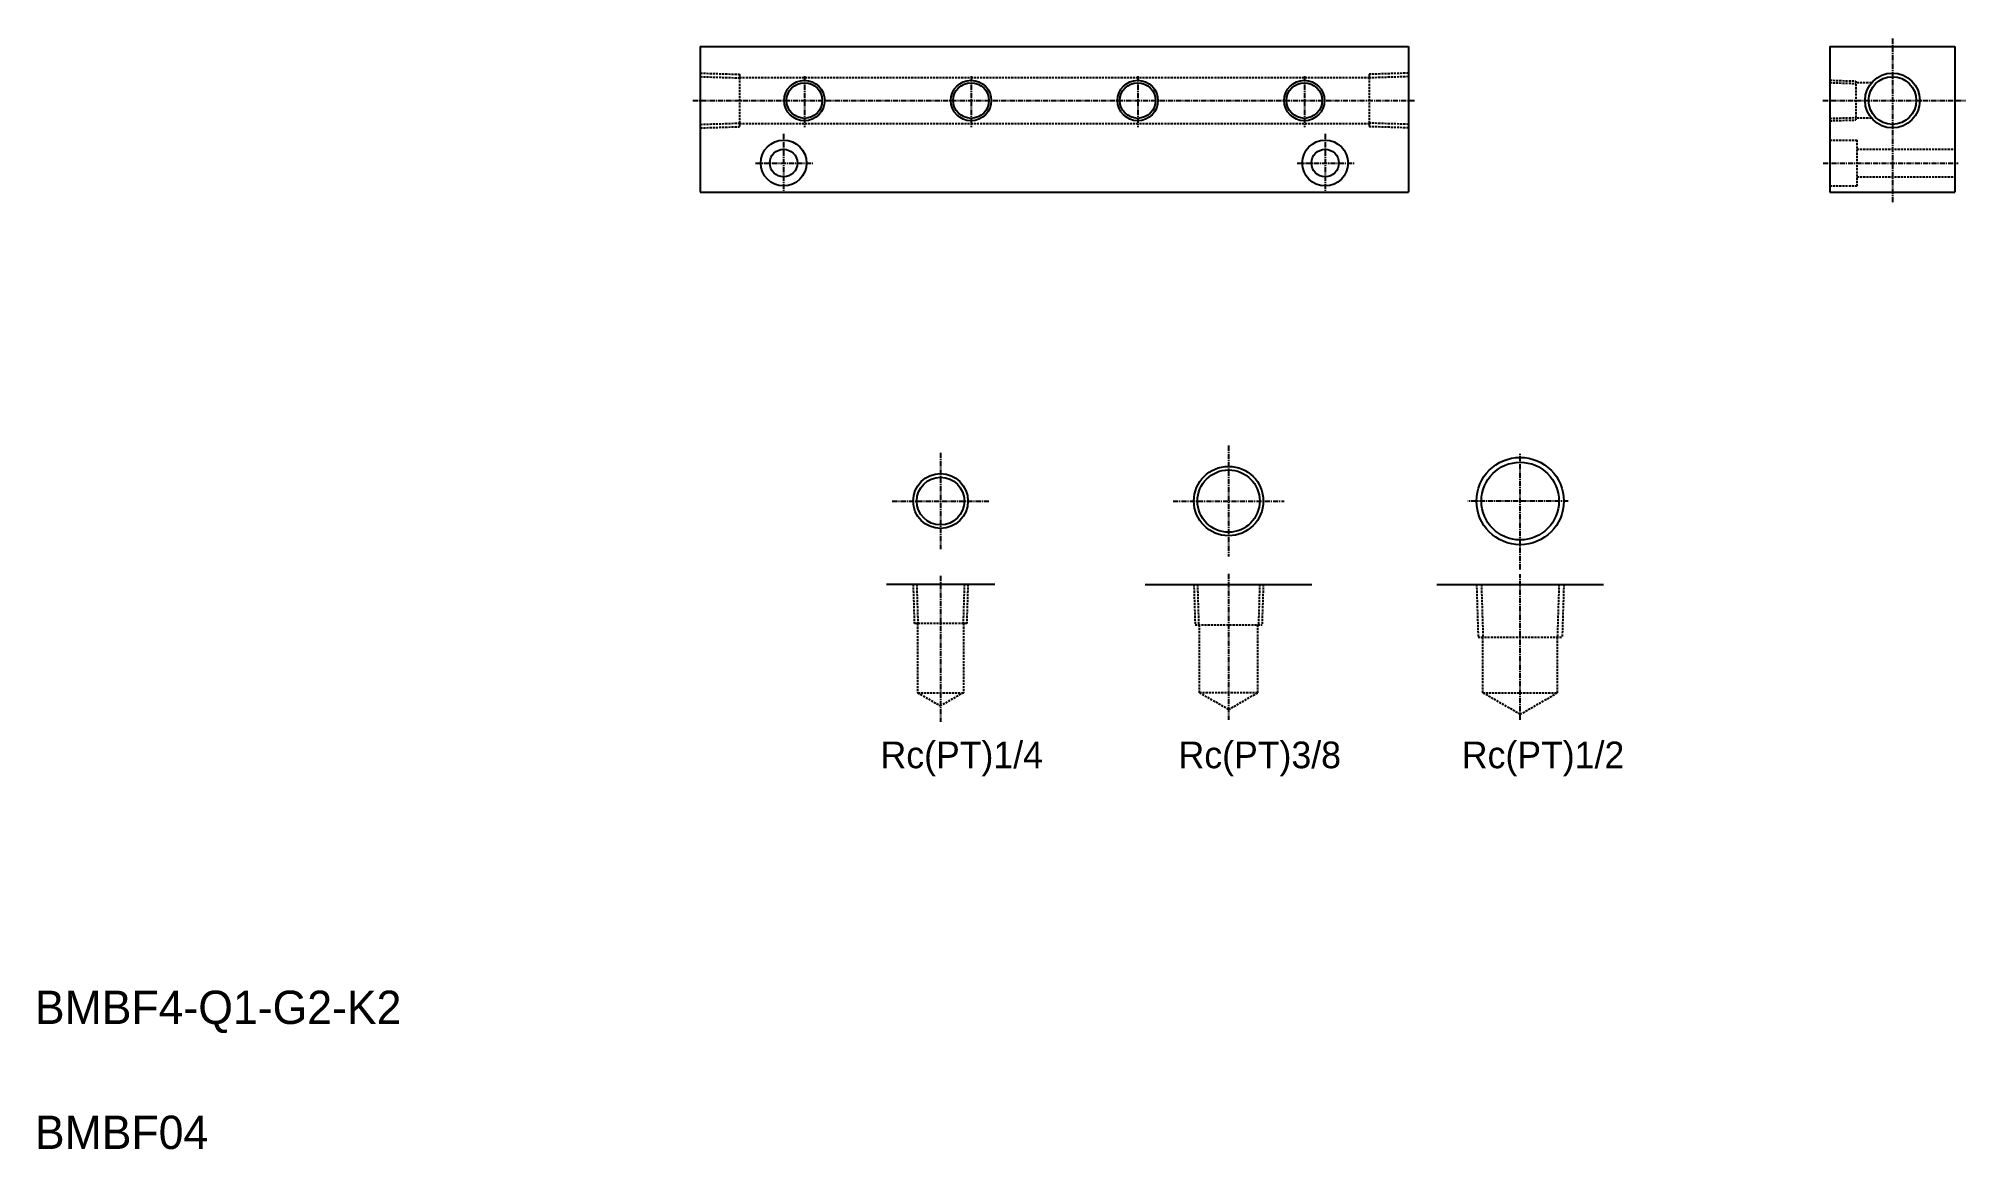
# Model space of a CAD drawing. Extents: x 535 to 998, y 1149 to 1416.
import ezdxf
from ezdxf.enums import TextEntityAlignment as Align

# ---------------------------------------------------------------- set-up
doc = ezdxf.new("R2010")
doc.units = 0
doc.linetypes.add('CENTER', pattern=[2, 1.25, -0.25, 0.25, -0.25])
doc.linetypes.add('DASHED', pattern=[0.75, 0.5, -0.25])
doc.layers.get('0').update_dxf_attribs({"linetype": 'CONTINUOUS'})
doc.layers.add('CENTER', color=1, linetype='CENTER')

msp = doc.modelspace()

# ---------------------------------------------------------------- linework, layer by layer
at = {"color": 7, "linetype": 'CONTINUOUS'}
for p, q in [((694.11, 1413.92), (864.11, 1413.92)), ((694.11, 1413.92), (694.11, 1378.92)), ((864.11, 1413.92), (864.11, 1378.92)), ((965.28, 1413.92), (965.28, 1378.92)), ((965.28, 1413.92), (995.28, 1413.92)), ((995.28, 1413.92), (995.28, 1378.92)), ((694.11, 1378.92), (864.11, 1378.92)), ((965.28, 1378.92), (995.28, 1378.92)), ((764.78, 1284.78), (738.78, 1284.78)), ((800.92, 1284.78), (840.92, 1284.78)), ((870.92, 1284.78), (910.92, 1284.78))]:
    msp.add_line(p, q, dxfattribs=at)
at = {"color": 3, "linetype": 'DASHED'}
for p, q in [((694.11, 1407.5), (703.51, 1407.21)), ((694.11, 1406.65), (703.51, 1406.35)), ((703.51, 1407.21), (703.51, 1394.64)), ((703.51, 1406.42), (854.71, 1406.42)), ((864.11, 1407.5), (854.71, 1407.21)), ((854.71, 1407.21), (854.71, 1394.64)), ((864.11, 1406.65), (854.71, 1406.35)), ((965.28, 1405.79), (971.48, 1405.59)), ((965.28, 1405.21), (971.48, 1405.01)), ((971.48, 1405.59), (971.48, 1396.25)), ((975.26, 1405.17), (971.48, 1405.17)), ((694.11, 1395.2), (703.51, 1395.49)), ((694.11, 1394.34), (703.51, 1394.64)), ((703.51, 1395.42), (854.71, 1395.42)), ((864.11, 1395.2), (854.71, 1395.49)), ((864.11, 1394.34), (854.71, 1394.64)), ((965.28, 1396.64), (971.48, 1396.83)), ((965.28, 1396.06), (971.48, 1396.25)), ((975.26, 1396.67), (971.48, 1396.67)), ((965.28, 1391.42), (971.78, 1391.42)), ((971.78, 1380.42), (971.78, 1391.42)), ((971.78, 1389.22), (995.28, 1389.22)), ((965.28, 1380.42), (971.78, 1380.42)), ((971.78, 1382.62), (995.28, 1382.62)), ((745.2, 1284.78), (745.49, 1275.38)), ((746.05, 1284.78), (746.35, 1275.38)), ((757.5, 1284.78), (757.2, 1275.38)), ((758.35, 1284.78), (758.06, 1275.38)), ((812.59, 1284.78), (812.89, 1275.08)), ((813.44, 1284.78), (813.75, 1275.08)), ((828.39, 1284.78), (828.09, 1275.08)), ((829.25, 1284.78), (828.95, 1275.08)), ((880.44, 1284.78), (880.84, 1272.08)), ((881.6, 1284.78), (882, 1272.08)), ((900.23, 1284.78), (899.84, 1272.08)), ((901.4, 1284.78), (901, 1272.08)), ((758.06, 1275.38), (745.49, 1275.38)), ((746.28, 1275.38), (746.28, 1258.78)), ((757.28, 1275.38), (757.28, 1258.78)), ((812.89, 1275.08), (828.95, 1275.08)), ((813.92, 1258.78), (813.92, 1275.08)), ((827.92, 1258.78), (827.92, 1275.08)), ((880.84, 1272.08), (901, 1272.08)), ((881.92, 1258.78), (881.92, 1272.08)), ((899.92, 1258.78), (899.92, 1272.08)), ((746.28, 1258.78), (751.78, 1255.61)), ((746.28, 1258.78), (757.28, 1258.78)), ((757.28, 1258.78), (751.78, 1255.61)), ((820.92, 1254.74), (813.92, 1258.78)), ((827.92, 1258.78), (813.92, 1258.78)), ((820.92, 1254.74), (827.92, 1258.78)), ((890.92, 1253.59), (881.92, 1258.78)), ((881.92, 1258.78), (899.92, 1258.78)), ((890.92, 1253.59), (899.92, 1258.78))]:
    msp.add_line(p, q, dxfattribs=at)
for p, q in [((965.28, 1405.17), (965.28, 1405.17)), ((965.28, 1396.42), (965.28, 1396.42))]:
    msp.add_line(p, q)
at = {"color": 3, "linetype": 'CONTINUOUS'}
for centre, radius in [((980.28, 1400.92), 6.58), ((719.11, 1400.92), 4.86), ((759.11, 1400.92), 4.86), ((799.11, 1400.92), 4.86), ((839.11, 1400.92), 4.86), ((890.92, 1304.78), 10.48), ((751.78, 1304.78), 6.58), ((820.92, 1304.78), 8.33)]:
    msp.add_circle(centre, radius, dxfattribs=at)
at = {"color": 7, "linetype": 'CONTINUOUS'}
for centre, radius in [((980.28, 1400.92), 5.72), ((719.11, 1400.92), 4.28), ((759.11, 1400.92), 4.28), ((799.11, 1400.92), 4.28), ((839.11, 1400.92), 4.28), ((714.11, 1385.92), 5.5), ((714.11, 1385.92), 3.3), ((844.11, 1385.92), 5.5), ((844.11, 1385.92), 3.3), ((890.92, 1304.78), 9.32), ((751.78, 1304.78), 5.72), ((820.92, 1304.78), 7.47)]:
    msp.add_circle(centre, radius, dxfattribs=at)
at = {"layer": 'CENTER', "color": 1, "linetype": 'CENTER'}
for p, q in [((980.28, 1415.8), (980.28, 1376.26)), ((719.11, 1406.74), (719.11, 1394.53)), ((759.11, 1406.74), (759.11, 1394.53)), ((799.11, 1406.74), (799.11, 1394.53)), ((839.11, 1406.74), (839.11, 1394.53)), ((692.34, 1400.92), (865.53, 1400.92)), ((963.58, 1400.92), (997.81, 1400.92)), ((714.11, 1392.9), (714.11, 1379.28)), ((844.11, 1392.9), (844.11, 1379.28)), ((707.36, 1385.92), (721.15, 1385.92)), ((837.36, 1385.92), (851.15, 1385.92)), ((963.62, 1385.92), (996.04, 1385.92)), ((751.78, 1316.36), (751.78, 1293.2)), ((820.92, 1318.11), (820.92, 1291.45)), ((890.92, 1288.39), (890.92, 1316.29)), ((740.2, 1304.78), (763.35, 1304.78)), ((807.59, 1304.78), (834.25, 1304.78)), ((902.42, 1304.78), (878.36, 1304.78)), ((751.78, 1286.82), (751.78, 1251.77)), ((820.92, 1287.28), (820.92, 1252.28)), ((890.92, 1252.28), (890.92, 1287.26))]:
    msp.add_line(p, q, dxfattribs=at)

# ---------------------------------------------------------------- texts
at = {"color": 7, "linetype": 'CONTINUOUS'}
for s, p in [('Rc(PT)1/4', (776.37, 1243.85)), ('Rc(PT)3/8', (847.91, 1243.85)), ('Rc(PT)1/2', (915.91, 1243.85))]:
    msp.add_text(s, height=6.4, dxfattribs=at).set_placement(p, align=Align.MIDDLE_RIGHT)
for s, p in [('BMBF4-Q1-G2-K2', (534.38, 1179.26)), ('BMBF04', (534.38, 1149.26))]:
    msp.add_text(s, height=8, dxfattribs=at).set_placement(p)

doc.saveas('drawing.dxf')
